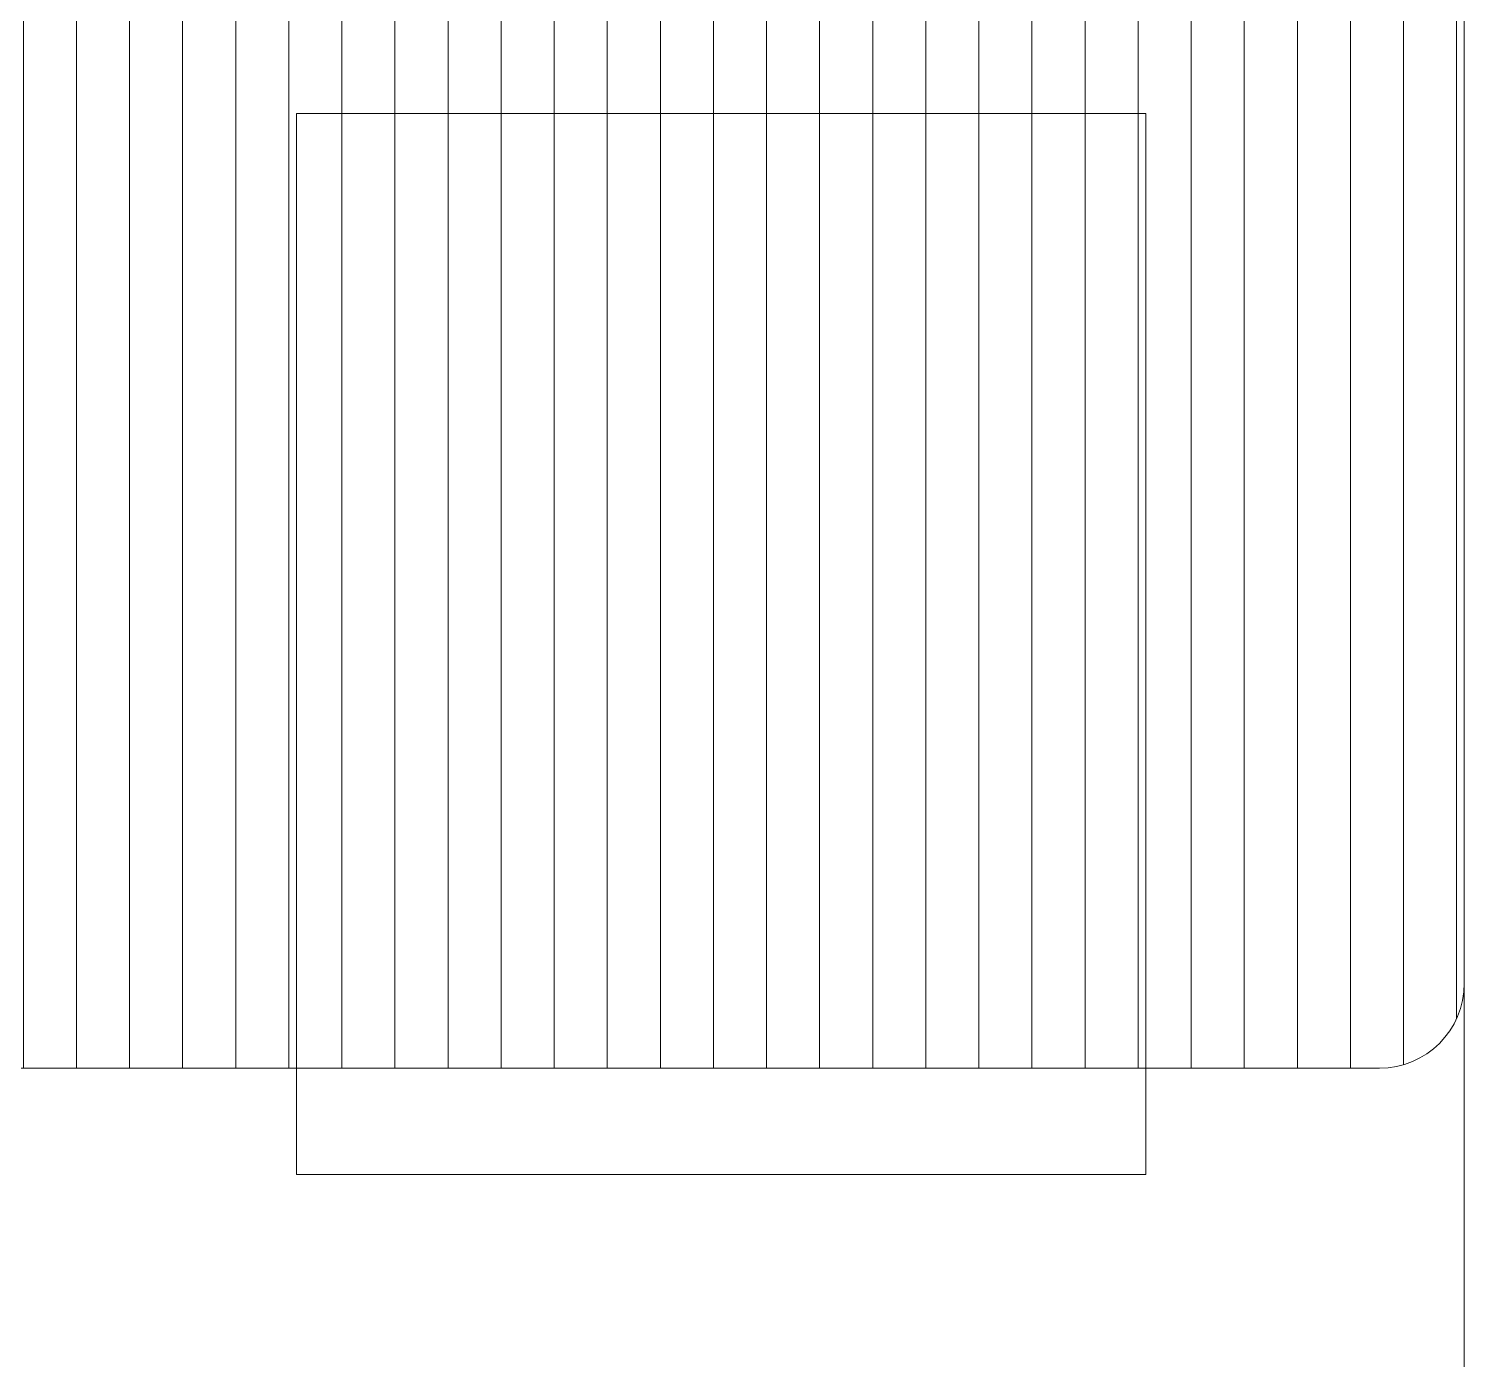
# Model space of a CAD drawing. Header units: metres. Extents: x -232 to 581, y 30 to 789.
# Drawn here: x 232.987 to 233.663, y 522.657 to 523.284 of the extents above; entities that cross this region are included whole.
import ezdxf

# ---------------------------------------------------------------- set-up
doc = ezdxf.new("R2010")
doc.units = ezdxf.units.M
doc.linetypes.add('HIDDEN', pattern=[9.525, 6.35, -3.175])
for name, color, linetype, lineweight in [('A-WALL', 250, 'Continuous', 20), ('baños', 140, 'Continuous', 0), ('BOVEDILLA', 8, 'Continuous', 5), ('closets', 253, 'Continuous', 0), ('Columnas', 7, 'Continuous', 18), ('VIGAS', 1, 'HIDDEN', 15)]:
    doc.layers.add(name, color=color, linetype=linetype, lineweight=lineweight)
doc.layers.add('ACERO', color=5, linetype='Continuous')
doc.styles.get("Standard").update_dxf_attribs({"font": 'arial.ttf'})

# ---------------------------------------------------------------- blocks, each defined once
blk = doc.blocks.new('*U249')
at = {"layer": 'BOVEDILLA'}
blk.add_lwpolyline([(-0.2, 0.25), (0.2, 0.25), (0.2, -0.25), (-0.2, -0.25)], close=True, dxfattribs=at)
blk = doc.blocks.new('planta de entrepiso 20.03')
at = {"layer": 'VIGAS', "color": 18, "true_color": 0x000000}
blk.add_line((41.69198, -39.71682), (41.69198, -34.26682), dxfattribs=at)
at = {"layer": 'ACERO', "color": 18, "linetype": 'ByBlock', "lineweight": -2, "true_color": 0x000000, "transparency": 16777216}
blk.add_blockref('*U249', (41.34198, -36.01682), dxfattribs=at)
blk = doc.blocks.new('20.03.2026 LN 09 SEGUNDO NIVEL ARQ')
at = {"layer": 'closets'}
h = blk.add_hatch(dxfattribs=at)
h.set_pattern_fill('LINE', color=5, scale=0.2, angle=90)
h.set_pattern_definition([(90, (-880.340902, 203.013477), (-0.025, 2e-18), [])])
edge = h.paths.add_edge_path()
edge.add_arc((90.55593, -58.6586), 0.04, 270, 360)
edge.add_line((90.59593, -58.6586), (90.59593, -58.0977))
edge.add_line((90.59593, -58.0977), (88.54593, -58.0977))
edge.add_line((88.54593, -58.0977), (88.54593, -58.6586))
edge.add_arc((88.58593, -58.6586), 0.04, 180, 270)
edge.add_line((88.58593, -58.6986), (90.55593, -58.6986))
at = {"layer": 'A-WALL', "color": 5}
for p, q in [((90.59593, -57.8777), (90.59593, -58.6586)), ((88.58593, -58.6986), (90.55593, -58.6986))]:
    blk.add_line(p, q, dxfattribs=at)
blk.add_arc((90.55593, -58.6586), 0.04, 270, 0, dxfattribs=at)
at = {"layer": 'baños', "color": 5, "linetype": 'Continuous', "flags": 8}
for tag, p in [('MODELNUMBER', (83.78129, -42.91752, 0)), ('TRADENAME', (83.78129, -42.91756, 0)), ('PRODUCT', (83.78129, -42.9176, 0)), ('MATERIAL', (83.78129, -42.91764, 0)), ('MODELNUMBER', (84.95603, -42.91752, 0)), ('TRADENAME', (84.95603, -42.91756, 0)), ('MATERIAL', (84.95603, -42.91764, 0)), ('PRODUCT', (84.95603, -42.9176, 0))]:
    blk.add_attdef(tag, p, '', height=0.0000254, rotation=180.00008, dxfattribs=at)
at = {"layer": 'baños', "color": 5, "linetype": 'Continuous'}
for tag, p, rotation in [('MODELNUMBER', (85.8912, -56.99337), 180.00008), ('TRADENAME', (85.89116, -56.99332), 180.00008), ('MATERIAL', (85.89139, -56.99324), 180.00008), ('PRODUCT', (85.89139, -56.99328), 180.00008), ('MODELNUMBER', (86.60077, -56.99337), 179.99992), ('TRADENAME', (86.60077, -56.99332), 179.99992), ('MATERIAL', (86.60077, -56.99324), 179.99992), ('PRODUCT', (86.60077, -56.99328), 179.99992)]:
    blk.add_attdef(tag, p, '', height=0.0000254, rotation=rotation, dxfattribs=at)

msp = doc.modelspace()

# ---------------------------------------------------------------- block references
at = {"layer": 'Columnas'}
msp.add_blockref('planta de entrepiso 20.03', (191.97071, 559.01125), dxfattribs=at)

# ---------------------------------------------------------------- next in the draw order: block references
at = {"color": 1}
msp.add_blockref('20.03.2026 LN 09 SEGUNDO NIVEL ARQ', (143.06677, 581.49313), dxfattribs=at)

doc.saveas('drawing.dxf')
